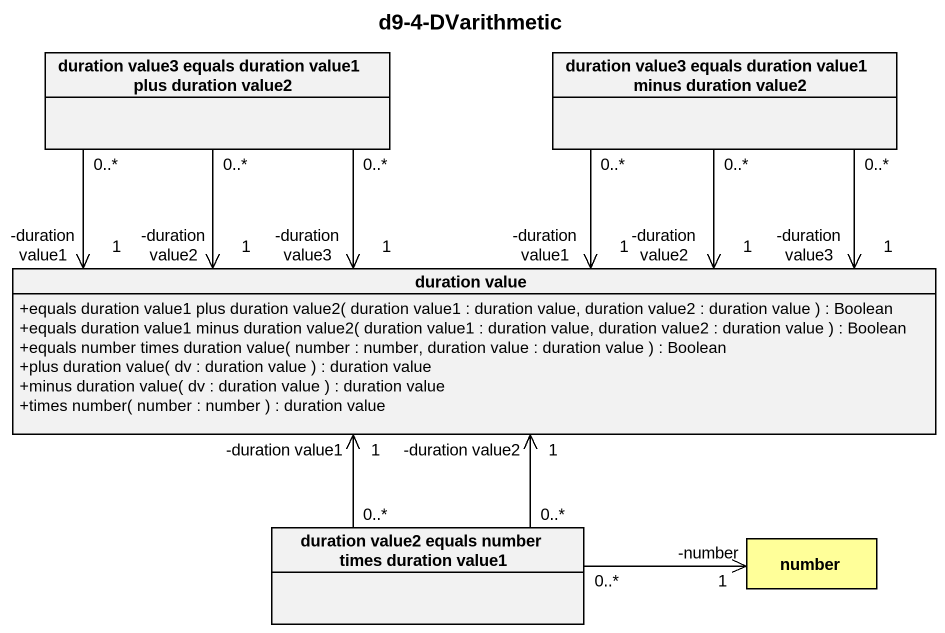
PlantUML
@startuml
title d9-4-DVarithmetic
hide circle
hide empty members
skinparam classAttributeIconSize 0
class "duration value3 equals duration value1 plus duration value2" as duration_value3_equals
class "duration value3 equals duration value1 minus duration value2" as duration_value3_equals_2
class "duration value" as duration_value {
  +equals duration value1 plus duration value2( duration value1 : duration value, duration value2 : duration value ) : Boolean
  +equals duration value1 minus duration value2( duration value1 : duration value, duration value2 : duration value ) : Boolean
  +equals number times duration value( number : number, duration value : duration value ) : Boolean
  +plus duration value( dv : duration value ) : duration value
  +minus duration value( dv : duration value ) : duration value
  +times number( number : number ) : duration value
}
class "duration value2 equals number times duration value1" as duration_value2_equals
class number #FFFF99
duration_value3_equals "0..*" --> "-duration value1\n1" duration_value
duration_value3_equals "0..*" --> "-duration value2\n1" duration_value
duration_value3_equals "0..*" --> "-duration value3\n1" duration_value
duration_value3_equals_2 "0..*" --> "-duration value1\n1" duration_value
duration_value3_equals_2 "0..*" --> "-duration value2\n1" duration_value
duration_value3_equals_2 "0..*" --> "-duration value3\n1" duration_value
duration_value2_equals "0..*" -up-> "-duration value1\n1" duration_value
duration_value2_equals "0..*" -up-> "-duration value2\n1" duration_value
duration_value2_equals "0..*" -right-> "-number\n1" number
@enduml
